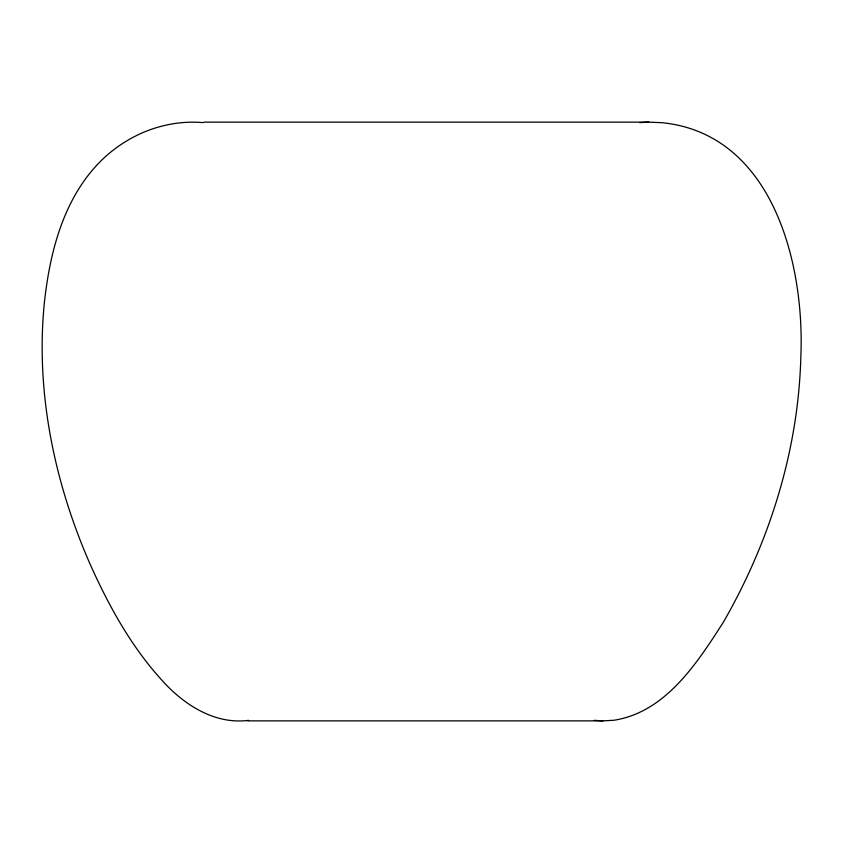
<?xml version="1.0" encoding="UTF-8"?>
<svg xmlns="http://www.w3.org/2000/svg" width="843" height="843" viewBox="0 0 843 843"><rect width="100%" height="100%" fill="white"/><g stroke="black" fill="none" stroke-linecap="round" stroke-linejoin="round"><path stroke-width="1.26" d="M248.601 720.354C215.049 724.748 184.29 705.022 162.688 681.091C131.55 647.182 109.032 606.38 90.296 564.589A611.986 611.986 0 0 1 72.213 518.508C48.441 449.688 37.081 375.915 44.321 303.217C49.842 251.667 63.773 197.125 102.056 159.791A137.314 137.314 0 0 1 126.84 140.844C149.611 127.124 176.556 120.286 203.11 122.625M247.652 720.87L603.019 720.87L613.915 720.259C665.749 712.187 697.245 662.84 723.283 622.345C769.785 541.585 798.521 449.73 800.85 356.273C804.749 263.395 772.62 134.026 662.24 122.709L648.731 122.13L203.858 122.13M639.689 122.625L648.731 122.13M594.252 720.354L603.019 720.87"/></g></svg>
